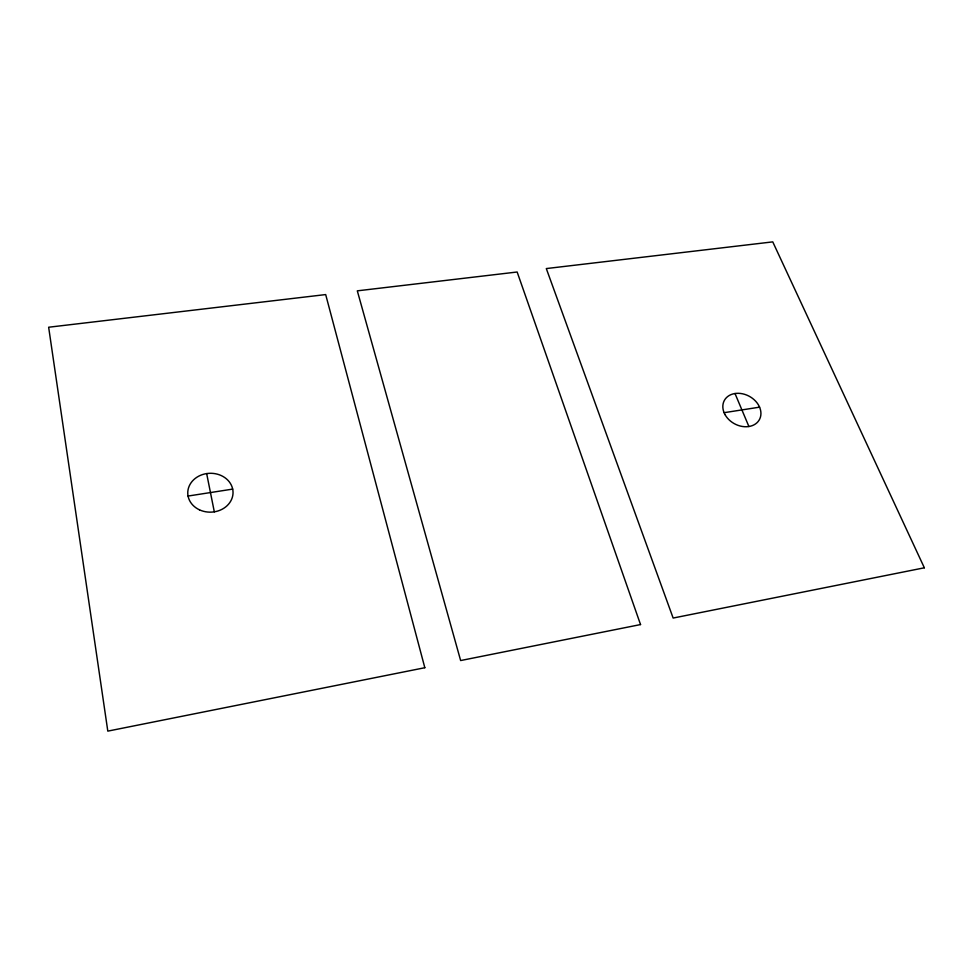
<?xml version="1.0" encoding="UTF-8"?>
<svg xmlns="http://www.w3.org/2000/svg" width="973" height="973" viewBox="0 0 973 973"><rect width="100%" height="100%" fill="white"/><g stroke="black" fill="none" stroke-linecap="round" stroke-linejoin="round"><path stroke-width="1.46" d="M188.044 496.048L232.681 489.103M724.094 412.686L759.572 407.164M735.004 393.518L748.906 426.527M206.665 473.583L214.315 511.834M424.824 667.721L107.808 731.124L48.65 327.232L325.687 294.576L424.824 667.721M640.538 624.569L460.643 660.545L357.31 290.842L517.149 272.002L640.538 624.569M924.35 567.794L673.146 618.05L546.303 268.572L772.757 241.876L924.35 567.794M199.477 509.84A22.647 19.436 -1.8 0 0 233.034 492.131A22.647 19.436 -1.8 0 0 198.662 476.198A22.647 19.436 -1.8 0 0 199.477 509.84M725.031 414.62A19.983 15.604 28.8 0 0 758.003 421.674A19.983 15.604 28.8 0 0 742.618 393.81A19.983 15.604 28.8 0 0 725.031 414.62"/></g></svg>
